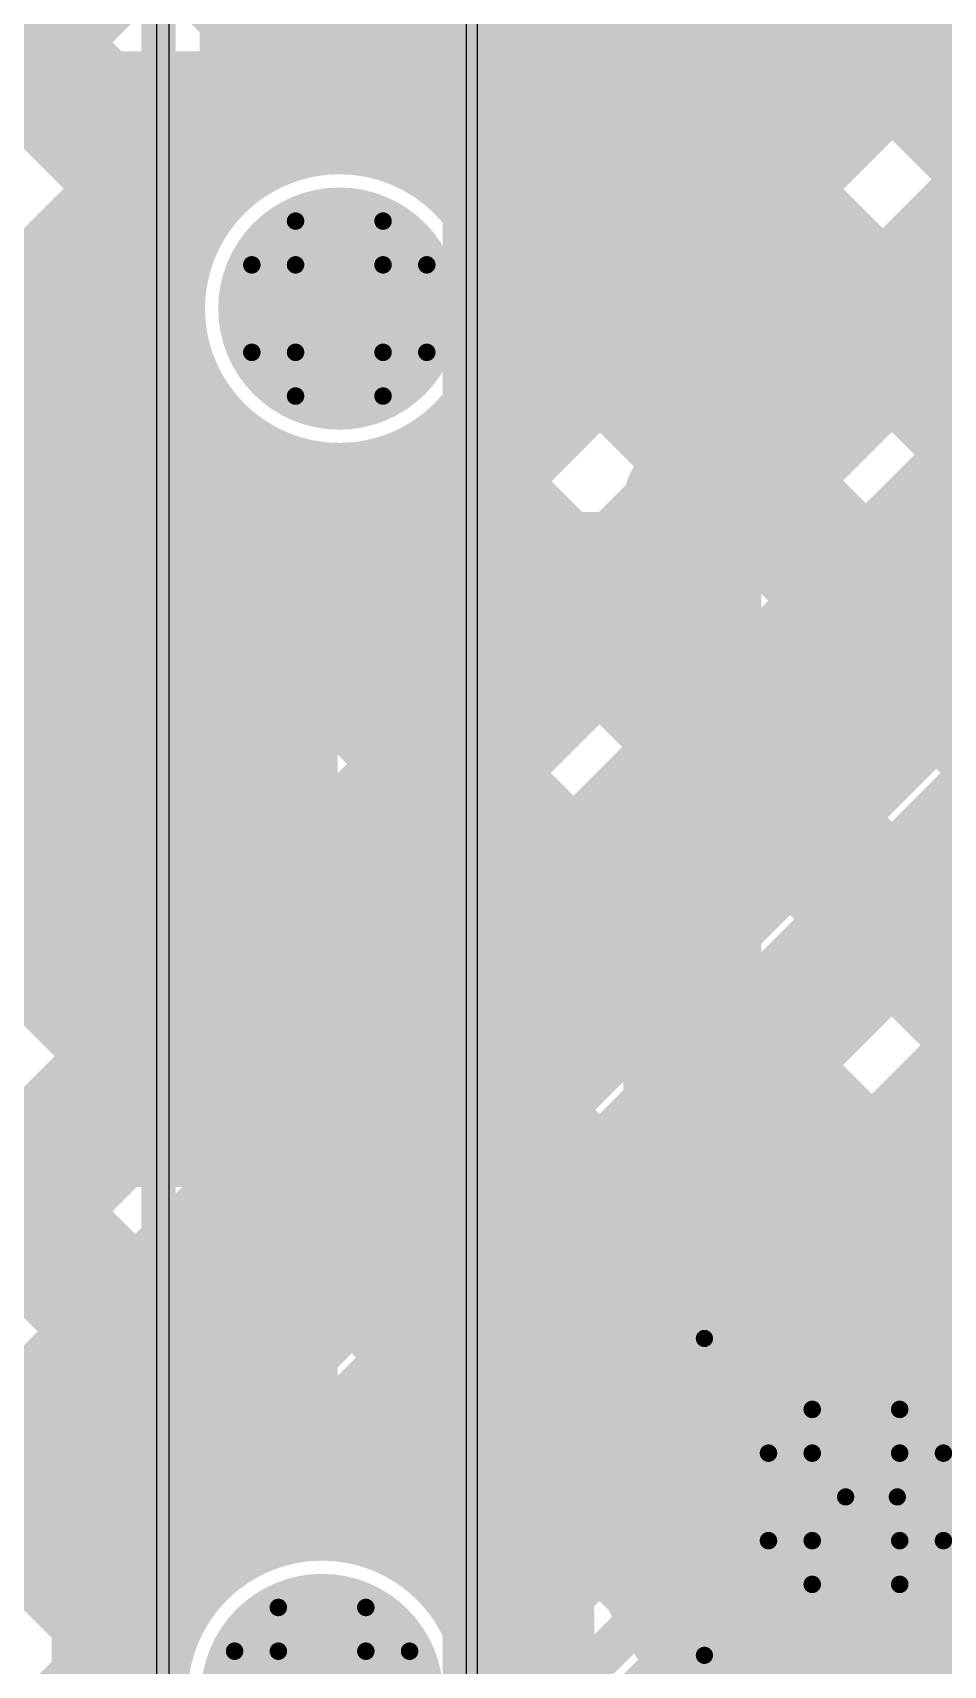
# Model space of a CAD drawing. Header units: millimetres. Extents: x 13 to 259, y -2 to 326.
# Drawn here: x 124.785 to 127.429, y 111.536 to 116.276 of the extents above; entities that cross this region are included whole.
import ezdxf

# ---------------------------------------------------------------- set-up
doc = ezdxf.new("R2010")
doc.units = ezdxf.units.MM
for name, color, linetype in [('BottomLayer', 5, 'Continuous'), ('BottomPaste', 16, 'Continuous'), ('BottomSolder', 6, 'Continuous'), ('ConnectLayer', 7, 'Continuous'), ('DrillDrawing', 1, 'Continuous'), ('Mechanical14', 56, 'Continuous'), ('Mechanical16', 56, 'Continuous'), ('Mechanical34', 56, 'Continuous'), ('MidLayer1', 16, 'Continuous'), ('MidLayer2', 76, 'Continuous'), ('MidLayer3', 90, 'Continuous'), ('MidLayer4', 156, 'Continuous'), ('MidLayer5', 130, 'Continuous'), ('MidLayer6', 216, 'Continuous'), ('MultiLayer', 9, 'Continuous'), ('TopLayer', 1, 'Continuous'), ('TopSolder', 216, 'Continuous')]:
    doc.layers.add(name, color=color, linetype=linetype)

# ---------------------------------------------------------------- blocks, each defined once
blk = doc.blocks.new('RESC1005X40N_B_141')
at = {"layer": 'BottomLayer'}
for points in [[(-0.76, 0.31), (-0.76, -0.31), (-0.18, 0.31), (-0.18, -0.31)], [(0.18, 0.31), (0.18, -0.31), (0.76, 0.31), (0.76, -0.31)]]:
    blk.add_solid(points, dxfattribs=at)
at = {"layer": 'BottomPaste'}
for points in [[(-0.76, 0.31), (-0.76, -0.31), (-0.18, 0.31), (-0.18, -0.31)], [(0.18, 0.31), (0.18, -0.31), (0.76, 0.31), (0.76, -0.31)]]:
    blk.add_solid(points, dxfattribs=at)
at = {"layer": 'BottomSolder'}
for points in [[(-0.8616, 0.4116), (-0.8616, -0.4116), (-0.0784, 0.4116), (-0.0784, -0.4116)], [(0.0784, 0.4116), (0.0784, -0.4116), (0.8616, 0.4116), (0.8616, -0.4116)]]:
    blk.add_solid(points, dxfattribs=at)
at = {"layer": 'Mechanical14', "const_width": 0.1}
for points in [[(-0.5, -0.25), (-0.5, 0.25)], [(-0.5, 0.25), (0.5, 0.25)], [(0.5, -0.25), (0.5, 0.25)], [(-0.5, -0.25), (0.5, -0.25)]]:
    blk.add_lwpolyline(points, dxfattribs=at)
at = {"layer": 'Mechanical14', "const_width": 0.05}
for points in [[(-0.525, 0.25, 1), (-0.475, 0.25, 1)], [(-0.525, 0.25, 1), (-0.475, 0.25, 1)], [(0.475, 0.25, 1), (0.525, 0.25, 1)], [(0.475, 0.25, 1), (0.525, 0.25, 1)], [(-0.525, -0.25, 1), (-0.475, -0.25, 1)], [(-0.525, -0.25, 1), (-0.475, -0.25, 1)], [(0.475, -0.25, 1), (0.525, -0.25, 1)], [(0.475, -0.25, 1), (0.525, -0.25, 1)]]:
    blk.add_lwpolyline(points, format="xyb", close=True, dxfattribs=at)
at = {"layer": 'Mechanical16', "const_width": 0.05}
for points in [[(0, -0.5), (0, 0.5)], [(-0.91, -0.46), (-0.91, 0.46)], [(-0.91, 0.46), (0.91, 0.46)], [(0.91, -0.46), (0.91, 0.46)], [(-0.5, 0), (0.5, 0)], [(-0.91, -0.46), (0.91, -0.46)]]:
    blk.add_lwpolyline(points, dxfattribs=at)
at = {"layer": 'Mechanical16'}
for points, const_width in [([(-0.0125, 0.5, 1), (0.0125, 0.5, 1)], 0.025), ([(-0.9225, 0.46, 1), (-0.8975, 0.46, 1)], 0.025), ([(-0.9225, 0.46, 1), (-0.8975, 0.46, 1)], 0.025), ([(0.8975, 0.46, 1), (0.9225, 0.46, 1)], 0.025), ([(0.8975, 0.46, 1), (0.9225, 0.46, 1)], 0.025), ([(0.35, 0, 1), (-0.35, 0, 1)], 0.05), ([(-0.5125, 0, 1), (-0.4875, 0, 1)], 0.025), ([(-0.3625, 0, 1), (-0.3375, 0, 1)], 0.025), ([(0.3375, 0, 1), (0.3625, 0, 1)], 0.025), ([(0.4875, 0, 1), (0.5125, 0, 1)], 0.025), ([(-0.9225, -0.46, 1), (-0.8975, -0.46, 1)], 0.025), ([(-0.9225, -0.46, 1), (-0.8975, -0.46, 1)], 0.025), ([(0.8975, -0.46, 1), (0.9225, -0.46, 1)], 0.025), ([(0.8975, -0.46, 1), (0.9225, -0.46, 1)], 0.025), ([(-0.0125, -0.5, 1), (0.0125, -0.5, 1)], 0.025)]:
    blk.add_lwpolyline(points, format="xyb", close=True, dxfattribs=dict(at, const_width=const_width))

msp = doc.modelspace()

# ---------------------------------------------------------------- linework, layer by layer
at = {"layer": 'BottomLayer', "const_width": 0.25}
for points in [[(125.55, 115.475, 1), (125.8, 115.475, 1)], [(127.05, 112.025, 1), (127.3, 112.025, 1)], [(125.5, 111.45, 1), (125.75, 111.45, 1)]]:
    msp.add_lwpolyline(points, format="xyb", close=True, dxfattribs=at)
at = {"layer": 'BottomSolder', "const_width": 0.3516}
for points in [[(125.4992, 115.475, 1), (125.8508, 115.475, 1)], [(125.4492, 111.45, 1), (125.8008, 111.45, 1)]]:
    msp.add_lwpolyline(points, format="xyb", close=True, dxfattribs=at)
at = {"layer": 'ConnectLayer'}
for p, q in [((125.1812, 77.7), (125.1812, 125.875)), ((126.075, 124.285), (126.075, 79.34))]:
    msp.add_line(p, q, dxfattribs=at)
at = {"layer": 'ConnectLayer', "const_width": 0.4}
for points in [[(126.0833, 115.901), (136.8557, 126.6734)], [(123.9293, 115.444), (131.6418, 123.1566)], [(124.1214, 114.7876), (132.0246, 122.6908)], [(126.129, 115.0981), (131.6426, 120.6117)], [(126.8025, 115.7717), (131.6426, 120.6118)], [(119.5651, 107.6857), (132.0287, 120.1493)], [(126.7, 114.8207), (132.0287, 120.1494)], [(126.0175, 115.9555), (129.7971, 119.735)], [(126.0833, 115.901), (129.9173, 119.735)], [(123.8267, 119.7004), (129.2576, 114.2696)], [(125.47, 116.0282), (125.47, 119.5694)], [(126.2295, 115.6767), (129.8096, 119.2568)], [(117.8779, 105.1499), (131.7783, 119.0504)], [(126.7, 113.9722), (131.7783, 119.0504)], [(117.8779, 105.1499), (131.6236, 118.8957)], [(119.5651, 107.6857), (130.7751, 118.8957)], [(124.1214, 114.7876), (128.2295, 118.8957)], [(124.3037, 115.8184), (127.381, 118.8957)], [(124.6314, 118.8957), (129.2576, 114.2696)], [(125.6164, 112.0399), (132.4802, 118.9037)], [(125.6164, 112.0399), (132.4802, 118.9037)], [(126.0833, 115.901), (129.078, 118.8957)], [(126.129, 115.0981), (129.9266, 118.8957)], [(127.019, 112.594), (133.3029, 118.8779)], [(127.019, 112.594), (133.3029, 118.8779)], [(123.9314, 118.7472), (128.9146, 113.7639)], [(126.7, 116.0394), (126.7, 118.7435)], [(124.3042, 118.3744), (128.9146, 113.7639)], [(126.7, 113.1236), (131.6434, 118.067)], [(123.876, 117.954), (125.7733, 116.0568)], [(127.0189, 112.594), (132.0328, 117.6079)], [(124.261, 117.569), (125.7733, 116.0568)], [(124.3128, 117.5173), (125.47, 116.36)], [(123.7252, 117.2563), (125.1822, 115.7993)], [(123.9293, 115.444), (125.47, 116.9848)], [(124.1411, 116.8404), (125.1822, 115.7993)], [(126.7, 116.8271), (129.2576, 114.2696)], [(124.2527, 116.7289), (125.1822, 115.7993)], [(123.8386, 116.2945), (127.6994, 112.4336)], [(123.8386, 116.2945), (125.47, 114.663)], [(126.3703, 116.3083), (126.6157, 116.0629)], [(124.4654, 115.1316), (125.47, 116.1362)], [(126.7713, 115.9073), (128.9146, 113.7639)], [(124.304, 115.829), (127.6994, 112.4336)], [(126.805, 115.2306), (126.805, 115.7194)], [(126.2568, 115.5733), (128.4123, 113.4178)], [(126.2568, 115.5733), (128.4123, 113.4178)], [(123.9175, 115.367), (126.8022, 112.4823)], [(123.2259, 113.1639), (125.1946, 115.1326)], [(124.1558, 115.1287), (126.8022, 112.4823)], [(124.5005, 115.0992), (125.47, 114.1297)], [(116.2097, 106.0273), (125.2491, 115.0668)], [(119.5385, 109.3561), (125.2491, 115.0668)], [(122.9823, 112.8), (125.2491, 115.0668)], [(124.891, 114.7087), (125.2491, 115.0668)], [(125.0975, 115.0355), (125.3429, 114.7901)], [(126.7755, 115.0545), (128.4123, 113.4178)], [(121.2731, 110.2422), (126.0519, 115.0211)], [(121.2731, 110.2422), (126.0519, 115.0211)], [(125.9994, 114.9822), (128.506, 112.4755)], [(125.9994, 114.9822), (128.506, 112.4755)], [(123.3528, 112.8), (125.4733, 114.9206)], [(125.47, 114.1297), (125.47, 114.9218)], [(126.7, 112.375), (126.7, 114.9107)], [(124.1177, 114.7183), (125.47, 113.366)], [(125.04, 112.0531), (127.6827, 114.6957)], [(125.6164, 112.0399), (128.2722, 114.6957)], [(124.6733, 114.6112), (124.9186, 114.3659)], [(124.0043, 114.4317), (126.6254, 111.8106)], [(124.0043, 114.4317), (126.6254, 111.8106)], [(124.0043, 114.4317), (125.47, 112.9659)], [(125.3153, 114.2844), (125.47, 114.4392)], [(127.4085, 114.4216), (128.0697, 113.7604)], [(122.3508, 114.3881), (125.0751, 111.6638)], [(122.3508, 114.3881), (125.0751, 111.6638)], [(126.7, 114.2815), (128.5059, 112.4756)], [(123.3704, 114.217), (125.552, 112.0355)], [(123.3704, 114.217), (125.47, 112.1174)], [(123.4021, 114.1854), (125.552, 112.0355)], [(127.1844, 112.875), (128.3917, 114.0823)], [(126.9842, 113.9973), (127.6454, 113.3361)], [(121.273, 110.2422), (124.9334, 113.9026)], [(122.9696, 113.7693), (125.0751, 111.6638)], [(126.56, 113.573), (127.2212, 112.9118)], [(119.5651, 107.6858), (125.3577, 113.4783)], [(126.7, 113.4329), (127.6994, 112.4336)], [(125.47, 112.0193), (125.47, 113.366)], [(126.1357, 113.1488), (126.6162, 112.6683)], [(126.9887, 112.875), (127.1844, 112.875)], [(118.6779, 105.95), (125.47, 112.7422)], [(125.7114, 112.7245), (126.325, 112.1109)], [(126.4427, 112.4948), (126.7053, 112.7573)], [(126.7, 112.5844), (126.8022, 112.4823)], [(125.2872, 112.3003), (125.552, 112.0355)], [(126.325, 112.0157), (126.325, 112.2114)], [(126.1481, 111.7231), (126.6061, 112.1811)], [(126.1481, 111.7231), (126.6061, 112.1811)], [(125.04, 111.5266), (125.04, 112.0531)], [(126.104, 111.7946), (126.325, 112.0157)], [(121.2738, 105.1517), (127.719, 111.597)], [(121.2738, 105.1517), (127.719, 111.597)], [(126.7, 110.5781), (127.719, 111.597)], [(126.755, 111.2056), (126.755, 111.6106)], [(120.6419, 105.3684), (126.8242, 111.5507)], [(120.6419, 105.3684), (126.8242, 111.5507)], [(126.755, 111.4816), (126.8242, 111.5507)], [(117.8977, 104.3213), (125.0351, 111.4587)], [(117.8977, 104.3213), (125.0351, 111.4587)], [(118.8231, 105.2467), (125.0351, 111.4587)], [(126.9606, 111.4754), (132.41, 106.026)], [(126.9606, 111.4754), (132.41, 106.026)], [(126.9606, 111.4754), (131.6383, 106.7976)], [(125.04, 110.85), (125.04, 111.3734)], [(126.2105, 111.3769), (127.9233, 109.6641)], [(126.2105, 111.3769), (127.9233, 109.6641)]]:
    msp.add_lwpolyline(points, dxfattribs=at)
at = {"layer": 'ConnectLayer'}
for points, const_width in [([(125.37, 116.36, 1), (125.57, 116.36, 1)], 0.2), ([(126.2703, 116.3083, 1), (126.4703, 116.3083, 1)], 0.2), ([(125.37, 116.1362, 1), (125.57, 116.1362, 1)], 0.2), ([(126.265, 115.475, 1), (125.085, 115.475, 1)], 0.4), ([(126.265, 115.475, 1), (125.085, 115.475, 1)], 0.4), ([(125.6733, 116.0568, 1), (125.8733, 116.0568, 1)], 0.2), ([(125.6733, 116.0568, 1), (125.8733, 116.0568, 1)], 0.2), ([(126.5157, 116.0629, 1), (126.7157, 116.0629, 1)], 0.2), ([(126.6, 116.0394, 1), (126.8, 116.0394, 1)], 0.2), ([(126.6, 116.0394, 1), (126.8, 116.0394, 1)], 0.2), ([(126.6, 116.0394, 1), (126.8, 116.0394, 1)], 0.2), ([(125.37, 116.0282, 1), (125.57, 116.0282, 1)], 0.2), ([(125.37, 116.0282, 1), (125.57, 116.0282, 1)], 0.2), ([(125.9175, 115.9555, 1), (126.1175, 115.9555, 1)], 0.2), ([(125.9175, 115.9555, 1), (126.1175, 115.9555, 1)], 0.2), ([(125.9833, 115.901, 1), (126.1833, 115.901, 1)], 0.2), ([(125.9833, 115.901, 1), (126.1833, 115.901, 1)], 0.2), ([(125.9833, 115.901, 1), (126.1833, 115.901, 1)], 0.2), ([(126.6713, 115.9073, 1), (126.8713, 115.9073, 1)], 0.2), ([(125.0822, 115.7993, 1), (125.2822, 115.7993, 1)], 0.2), ([(125.0822, 115.7993, 1), (125.2822, 115.7993, 1)], 0.2), ([(125.0822, 115.7993, 1), (125.2822, 115.7993, 1)], 0.2), ([(126.7025, 115.7717, 1), (126.9025, 115.7717, 1)], 0.2), ([(126.705, 115.7194, 1), (126.905, 115.7194, 1)], 0.2), ([(126.705, 115.7194, 1), (126.905, 115.7194, 1)], 0.2), ([(126.705, 115.7194, 1), (126.905, 115.7194, 1)], 0.2), ([(126.1295, 115.6767, 1), (126.3295, 115.6767, 1)], 0.2), ([(126.1295, 115.6767, 1), (126.3295, 115.6767, 1)], 0.2), ([(126.1568, 115.5733, 1), (126.3568, 115.5733, 1)], 0.2), ([(126.1568, 115.5733, 1), (126.3568, 115.5733, 1)], 0.2), ([(124.985, 115.475, 1), (125.185, 115.475, 1)], 0.2), ([(124.985, 115.475, 1), (125.185, 115.475, 1)], 0.2), ([(126.165, 115.475, 1), (126.365, 115.475, 1)], 0.2), ([(126.165, 115.475, 1), (126.365, 115.475, 1)], 0.2), ([(126.705, 115.2306, 1), (126.905, 115.2306, 1)], 0.2), ([(126.705, 115.2306, 1), (126.905, 115.2306, 1)], 0.2), ([(126.705, 115.2306, 1), (126.905, 115.2306, 1)], 0.2), ([(125.0946, 115.1326, 1), (125.2946, 115.1326, 1)], 0.2), ([(125.0946, 115.1326, 1), (125.2946, 115.1326, 1)], 0.2), ([(126.029, 115.0981, 1), (126.229, 115.0981, 1)], 0.2), ([(126.029, 115.0981, 1), (126.229, 115.0981, 1)], 0.2), ([(124.9975, 115.0355, 1), (125.1975, 115.0355, 1)], 0.2), ([(125.1491, 115.0668, 1), (125.3491, 115.0668, 1)], 0.2), ([(125.1491, 115.0668, 1), (125.3491, 115.0668, 1)], 0.2), ([(125.1491, 115.0668, 1), (125.3491, 115.0668, 1)], 0.2), ([(125.1491, 115.0668, 1), (125.3491, 115.0668, 1)], 0.2), ([(126.6755, 115.0545, 1), (126.8755, 115.0545, 1)], 0.2), ([(125.9519, 115.0211, 1), (126.1519, 115.0211, 1)], 0.2), ([(125.9519, 115.0211, 1), (126.1519, 115.0211, 1)], 0.2), ([(125.8994, 114.9822, 1), (126.0994, 114.9822, 1)], 0.2), ([(125.8994, 114.9822, 1), (126.0994, 114.9822, 1)], 0.2), ([(125.37, 114.9218, 1), (125.57, 114.9218, 1)], 0.2), ([(125.37, 114.9218, 1), (125.57, 114.9218, 1)], 0.2), ([(125.3733, 114.9206, 1), (125.5733, 114.9206, 1)], 0.2), ([(125.3733, 114.9206, 1), (125.5733, 114.9206, 1)], 0.2), ([(126.6, 114.9107, 1), (126.8, 114.9107, 1)], 0.2), ([(126.6, 114.9107, 1), (126.8, 114.9107, 1)], 0.2), ([(126.6, 114.9107, 1), (126.8, 114.9107, 1)], 0.2), ([(126.6, 114.8207, 1), (126.8, 114.8207, 1)], 0.2), ([(125.2429, 114.7901, 1), (125.4429, 114.7901, 1)], 0.2), ([(124.791, 114.7087, 1), (124.991, 114.7087, 1)], 0.2), ([(125.37, 114.663, 1), (125.57, 114.663, 1)], 0.2), ([(124.5733, 114.6112, 1), (124.7733, 114.6112, 1)], 0.2), ([(125.37, 114.4392, 1), (125.57, 114.4392, 1)], 0.2), ([(127.3085, 114.4216, 1), (127.5085, 114.4216, 1)], 0.2), ([(124.8186, 114.3659, 1), (125.0186, 114.3659, 1)], 0.2), ([(125.2153, 114.2844, 1), (125.4153, 114.2844, 1)], 0.2), ([(126.6, 114.2815, 1), (126.8, 114.2815, 1)], 0.2), ([(125.37, 114.1297, 1), (125.57, 114.1297, 1)], 0.2), ([(125.37, 114.1297, 1), (125.57, 114.1297, 1)], 0.2), ([(126.8842, 113.9973, 1), (127.0842, 113.9973, 1)], 0.2), ([(126.6, 113.9722, 1), (126.8, 113.9722, 1)], 0.2), ([(124.8334, 113.9026, 1), (125.0334, 113.9026, 1)], 0.2), ([(126.46, 113.573, 1), (126.66, 113.573, 1)], 0.2), ([(125.2577, 113.4783, 1), (125.4577, 113.4783, 1)], 0.2), ([(126.6, 113.4329, 1), (126.8, 113.4329, 1)], 0.2), ([(125.37, 113.366, 1), (125.57, 113.366, 1)], 0.2), ([(125.37, 113.366, 1), (125.57, 113.366, 1)], 0.2), ([(126.0357, 113.1488, 1), (126.2357, 113.1488, 1)], 0.2), ([(126.6, 113.1236, 1), (126.8, 113.1236, 1)], 0.2), ([(125.37, 112.9659, 1), (125.57, 112.9659, 1)], 0.2), ([(127.1212, 112.9118, 1), (127.3212, 112.9118, 1)], 0.2), ([(126.8887, 112.875, 1), (127.0887, 112.875, 1)], 0.2), ([(126.8887, 112.875, 1), (127.0887, 112.875, 1)], 0.2), ([(126.8887, 112.875, 1), (127.0887, 112.875, 1)], 0.2), ([(127.0844, 112.875, 1), (127.2844, 112.875, 1)], 0.2), ([(127.0844, 112.875, 1), (127.2844, 112.875, 1)], 0.2), ([(125.37, 112.7422, 1), (125.57, 112.7422, 1)], 0.2), ([(125.6114, 112.7245, 1), (125.8114, 112.7245, 1)], 0.2), ([(126.6053, 112.7573, 1), (126.8053, 112.7573, 1)], 0.2), ([(126.6053, 112.7573, 1), (126.8053, 112.7573, 1)], 0.2), ([(126.6058, 112.7579, 1), (126.8058, 112.7579, 1)], 0.2), ([(126.5162, 112.6683, 1), (126.7162, 112.6683, 1)], 0.2), ([(126.6, 112.5844, 1), (126.8, 112.5844, 1)], 0.2), ([(126.9189, 112.594, 1), (127.1189, 112.594, 1)], 0.2), ([(126.919, 112.594, 1), (127.119, 112.594, 1)], 0.2), ([(126.919, 112.594, 1), (127.119, 112.594, 1)], 0.2), ([(126.3422, 112.4942, 1), (126.5422, 112.4942, 1)], 0.2), ([(126.3427, 112.4948, 1), (126.5427, 112.4948, 1)], 0.2), ([(126.3427, 112.4948, 1), (126.5427, 112.4948, 1)], 0.2), ([(126.7022, 112.4823, 1), (126.9022, 112.4823, 1)], 0.2), ([(126.7022, 112.4823, 1), (126.9022, 112.4823, 1)], 0.2), ([(126.7022, 112.4823, 1), (126.9022, 112.4823, 1)], 0.2), ([(126.6, 112.375, 1), (126.8, 112.375, 1)], 0.2), ([(126.6, 112.375, 1), (126.8, 112.375, 1)], 0.2), ([(125.1872, 112.3003, 1), (125.3872, 112.3003, 1)], 0.2), ([(126.225, 112.2114, 1), (126.425, 112.2114, 1)], 0.2), ([(126.225, 112.2114, 1), (126.425, 112.2114, 1)], 0.2), ([(126.225, 112.2114, 1), (126.425, 112.2114, 1)], 0.2), ([(126.5061, 112.1811, 1), (126.7061, 112.1811, 1)], 0.2), ([(126.5061, 112.1811, 1), (126.7061, 112.1811, 1)], 0.2), ([(125.37, 112.1174, 1), (125.57, 112.1174, 1)], 0.2), ([(126.225, 112.1109, 1), (126.425, 112.1109, 1)], 0.2), ([(124.94, 112.0531, 1), (125.14, 112.0531, 1)], 0.2), ([(124.94, 112.0531, 1), (125.14, 112.0531, 1)], 0.2), ([(126.215, 111.45, 1), (125.035, 111.45, 1)], 0.4), ([(126.215, 111.45, 1), (125.035, 111.45, 1)], 0.4), ([(125.37, 112.0193, 1), (125.57, 112.0193, 1)], 0.2), ([(125.37, 112.0193, 1), (125.57, 112.0193, 1)], 0.2), ([(125.452, 112.0355, 1), (125.652, 112.0355, 1)], 0.2), ([(125.452, 112.0355, 1), (125.652, 112.0355, 1)], 0.2), ([(125.452, 112.0355, 1), (125.652, 112.0355, 1)], 0.2), ([(125.5164, 112.0399, 1), (125.7164, 112.0399, 1)], 0.2), ([(125.5164, 112.0399, 1), (125.7164, 112.0399, 1)], 0.2), ([(125.5164, 112.0399, 1), (125.7164, 112.0399, 1)], 0.2), ([(126.225, 112.0157, 1), (126.425, 112.0157, 1)], 0.2), ([(126.225, 112.0157, 1), (126.425, 112.0157, 1)], 0.2), ([(126.5254, 111.8106, 1), (126.7254, 111.8106, 1)], 0.2), ([(126.5254, 111.8106, 1), (126.7254, 111.8106, 1)], 0.2), ([(126.004, 111.7946, 1), (126.204, 111.7946, 1)], 0.2), ([(126.004, 111.7946, 1), (126.204, 111.7946, 1)], 0.2), ([(126.0481, 111.7231, 1), (126.2481, 111.7231, 1)], 0.2), ([(126.0481, 111.7231, 1), (126.2481, 111.7231, 1)], 0.2), ([(124.9751, 111.6638, 1), (125.1751, 111.6638, 1)], 0.2), ([(124.9751, 111.6638, 1), (125.1751, 111.6638, 1)], 0.2), ([(124.9751, 111.6638, 1), (125.1751, 111.6638, 1)], 0.2), ([(126.655, 111.6106, 1), (126.855, 111.6106, 1)], 0.2), ([(126.655, 111.6106, 1), (126.855, 111.6106, 1)], 0.2), ([(124.94, 111.5266, 1), (125.14, 111.5266, 1)], 0.2), ([(124.94, 111.5266, 1), (125.14, 111.5266, 1)], 0.2), ([(126.7242, 111.5507, 1), (126.9242, 111.5507, 1)], 0.2), ([(126.7242, 111.5507, 1), (126.9242, 111.5507, 1)], 0.2), ([(126.7242, 111.5507, 1), (126.9242, 111.5507, 1)], 0.2), ([(126.655, 111.4816, 1), (126.855, 111.4816, 1)], 0.2), ([(124.935, 111.45, 1), (125.135, 111.45, 1)], 0.2), ([(124.935, 111.45, 1), (125.135, 111.45, 1)], 0.2), ([(124.9351, 111.4587, 1), (125.1351, 111.4587, 1)], 0.2), ([(124.9351, 111.4587, 1), (125.1351, 111.4587, 1)], 0.2), ([(124.9351, 111.4587, 1), (125.1351, 111.4587, 1)], 0.2), ([(126.115, 111.45, 1), (126.315, 111.45, 1)], 0.2), ([(126.115, 111.45, 1), (126.315, 111.45, 1)], 0.2), ([(126.8606, 111.4754, 1), (127.0606, 111.4754, 1)], 0.2), ([(126.8606, 111.4754, 1), (127.0606, 111.4754, 1)], 0.2), ([(126.8606, 111.4754, 1), (127.0606, 111.4754, 1)], 0.2), ([(124.94, 111.3734, 1), (125.14, 111.3734, 1)], 0.2), ([(124.94, 111.3734, 1), (125.14, 111.3734, 1)], 0.2), ([(126.1105, 111.3769, 1), (126.3105, 111.3769, 1)], 0.2), ([(126.1105, 111.3769, 1), (126.3105, 111.3769, 1)], 0.2)]:
    msp.add_lwpolyline(points, format="xyb", close=True, dxfattribs=dict(at, const_width=const_width))
at = {"layer": 'ConnectLayer', "const_width": 0.4}
for points in [[(126.7, 116.0394, -0.159887), (126.805, 115.7194)], [(126.7, 116.0394, -0.159887), (126.805, 115.7194)], [(125.47, 114.9218, -0.695902), (125.47, 116.0282)], [(126.0175, 115.9555, -0.151807), (126.2295, 115.6767)], [(126.805, 115.2306, -0.159887), (126.7, 114.9107)], [(126.805, 115.2306, -0.159887), (126.7, 114.9107)], [(125.4733, 114.9206, -0.151807), (125.1946, 115.1326)], [(126.7053, 112.7573, -0.199374), (126.9887, 112.875)], [(126.7058, 112.7579, -0.198912), (126.9887, 112.875)], [(127.65, 111.675, -3.043186), (127.65, 112.375)], [(127.65, 111.675, -3.043186), (127.65, 112.375)], [(126.7, 112.375, -0.505341), (127.65, 112.375)], [(126.325, 112.2114, -0.199374), (126.4427, 112.4948)], [(126.325, 112.2114, -0.198912), (126.4422, 112.4942)], [(125.47, 110.8807, -0.76413), (125.47, 112.0193)], [(125.04, 111.5266, -0.679611), (126.104, 111.7946)], [(127.65, 111.675, -0.461037), (126.755, 111.6106)], [(125.2805, 110.9711, -0.207098), (125.04, 111.3734)]]:
    msp.add_lwpolyline(points, format="xyb", dxfattribs=at)
at = {"layer": 'DrillDrawing', "const_width": 0.0508}
for points in [[(125.548, 115.602), (125.548, 115.729)], [(125.548, 115.729), (125.802, 115.729)], [(125.802, 115.602), (125.802, 115.729)], [(125.421, 115.348), (125.421, 115.602)], [(125.421, 115.602), (125.548, 115.602)], [(125.802, 115.602), (125.929, 115.602)], [(125.929, 115.348), (125.929, 115.602)], [(125.421, 115.348), (125.548, 115.348)], [(125.548, 115.221), (125.548, 115.348)], [(125.802, 115.348), (125.929, 115.348)], [(125.802, 115.221), (125.802, 115.348)], [(125.548, 115.221), (125.802, 115.221)], [(127.048, 112.152), (127.048, 112.279)], [(127.048, 112.279), (127.302, 112.279)], [(127.302, 112.152), (127.302, 112.279)], [(126.921, 111.898), (126.921, 112.152)], [(126.921, 112.152), (127.048, 112.152)], [(127.302, 112.152), (127.429, 112.152)], [(127.429, 111.898), (127.429, 112.152)], [(126.921, 111.898), (127.048, 111.898)], [(127.048, 111.771), (127.048, 111.898)], [(127.302, 111.898), (127.429, 111.898)], [(127.302, 111.771), (127.302, 111.898)], [(127.048, 111.771), (127.302, 111.771)], [(125.498, 111.577), (125.498, 111.704)], [(125.498, 111.704), (125.752, 111.704)], [(125.752, 111.577), (125.752, 111.704)], [(125.371, 111.323), (125.371, 111.577)], [(125.371, 111.577), (125.498, 111.577)], [(125.752, 111.577), (125.879, 111.577)], [(125.879, 111.323), (125.879, 111.577)]]:
    msp.add_lwpolyline(points, dxfattribs=at)
at = {"layer": 'DrillDrawing', "const_width": 0.0254}
for points in [[(125.5353, 115.729, 1), (125.5607, 115.729, 1)], [(125.5353, 115.729, 1), (125.5607, 115.729, 1)], [(125.7893, 115.729, 1), (125.8147, 115.729, 1)], [(125.7893, 115.729, 1), (125.8147, 115.729, 1)], [(125.4083, 115.602, 1), (125.4337, 115.602, 1)], [(125.4083, 115.602, 1), (125.4337, 115.602, 1)], [(125.5353, 115.602, 1), (125.5607, 115.602, 1)], [(125.5353, 115.602, 1), (125.5607, 115.602, 1)], [(125.7893, 115.602, 1), (125.8147, 115.602, 1)], [(125.7893, 115.602, 1), (125.8147, 115.602, 1)], [(125.9163, 115.602, 1), (125.9417, 115.602, 1)], [(125.9163, 115.602, 1), (125.9417, 115.602, 1)], [(125.4083, 115.348, 1), (125.4337, 115.348, 1)], [(125.4083, 115.348, 1), (125.4337, 115.348, 1)], [(125.5353, 115.348, 1), (125.5607, 115.348, 1)], [(125.5353, 115.348, 1), (125.5607, 115.348, 1)], [(125.7893, 115.348, 1), (125.8147, 115.348, 1)], [(125.7893, 115.348, 1), (125.8147, 115.348, 1)], [(125.9163, 115.348, 1), (125.9417, 115.348, 1)], [(125.9163, 115.348, 1), (125.9417, 115.348, 1)], [(125.5353, 115.221, 1), (125.5607, 115.221, 1)], [(125.5353, 115.221, 1), (125.5607, 115.221, 1)], [(125.7893, 115.221, 1), (125.8147, 115.221, 1)], [(125.7893, 115.221, 1), (125.8147, 115.221, 1)], [(127.0353, 112.279, 1), (127.0607, 112.279, 1)], [(127.0353, 112.279, 1), (127.0607, 112.279, 1)], [(127.2893, 112.279, 1), (127.3147, 112.279, 1)], [(127.2893, 112.279, 1), (127.3147, 112.279, 1)], [(126.9083, 112.152, 1), (126.9337, 112.152, 1)], [(126.9083, 112.152, 1), (126.9337, 112.152, 1)], [(127.0353, 112.152, 1), (127.0607, 112.152, 1)], [(127.0353, 112.152, 1), (127.0607, 112.152, 1)], [(127.2893, 112.152, 1), (127.3147, 112.152, 1)], [(127.2893, 112.152, 1), (127.3147, 112.152, 1)], [(127.4163, 112.152, 1), (127.4417, 112.152, 1)], [(127.4163, 112.152, 1), (127.4417, 112.152, 1)], [(126.9083, 111.898, 1), (126.9337, 111.898, 1)], [(126.9083, 111.898, 1), (126.9337, 111.898, 1)], [(127.0353, 111.898, 1), (127.0607, 111.898, 1)], [(127.0353, 111.898, 1), (127.0607, 111.898, 1)], [(127.2893, 111.898, 1), (127.3147, 111.898, 1)], [(127.2893, 111.898, 1), (127.3147, 111.898, 1)], [(127.4163, 111.898, 1), (127.4417, 111.898, 1)], [(127.4163, 111.898, 1), (127.4417, 111.898, 1)], [(127.0353, 111.771, 1), (127.0607, 111.771, 1)], [(127.0353, 111.771, 1), (127.0607, 111.771, 1)], [(127.2893, 111.771, 1), (127.3147, 111.771, 1)], [(127.2893, 111.771, 1), (127.3147, 111.771, 1)], [(125.4853, 111.704, 1), (125.5107, 111.704, 1)], [(125.4853, 111.704, 1), (125.5107, 111.704, 1)], [(125.7393, 111.704, 1), (125.7647, 111.704, 1)], [(125.7393, 111.704, 1), (125.7647, 111.704, 1)], [(125.3583, 111.577, 1), (125.3837, 111.577, 1)], [(125.3583, 111.577, 1), (125.3837, 111.577, 1)], [(125.4853, 111.577, 1), (125.5107, 111.577, 1)], [(125.4853, 111.577, 1), (125.5107, 111.577, 1)], [(125.7393, 111.577, 1), (125.7647, 111.577, 1)], [(125.7393, 111.577, 1), (125.7647, 111.577, 1)], [(125.8663, 111.577, 1), (125.8917, 111.577, 1)], [(125.8663, 111.577, 1), (125.8917, 111.577, 1)]]:
    msp.add_lwpolyline(points, format="xyb", close=True, dxfattribs=at)
at = {"layer": 'Mechanical34', "const_width": 0.1}
for points in [[(126.025, 78.07), (126.025, 125.5227)], [(125.15, 80.525), (125.15, 123.1)]]:
    msp.add_lwpolyline(points, dxfattribs=at)
at = {"layer": 'MidLayer1', "const_width": 0.25}
for points in [[(125.55, 115.475, 1), (125.8, 115.475, 1)], [(127.05, 112.025, 1), (127.3, 112.025, 1)], [(125.5, 111.45, 1), (125.75, 111.45, 1)]]:
    msp.add_lwpolyline(points, format="xyb", close=True, dxfattribs=at)
at = {"layer": 'MidLayer2'}
for points, const_width in [([(125.55, 115.475, 1), (125.8, 115.475, 1)], 0.25), ([(126.3625, 113, 1), (126.4375, 113, 1)], 0.075), ([(126.3625, 113, 1), (126.4375, 113, 1)], 0.075), ([(127.05, 112.025, 1), (127.3, 112.025, 1)], 0.25), ([(127.1375, 112.025, 1), (127.2125, 112.025, 1)], 0.075), ([(125.5, 111.45, 1), (125.75, 111.45, 1)], 0.25)]:
    msp.add_lwpolyline(points, format="xyb", close=True, dxfattribs=dict(at, const_width=const_width))
at = {"layer": 'MidLayer2', "const_width": 0.15}
for points in [[(126.4, 113), (127.9, 114.5)], [(118.875, 113), (126.4, 113)], [(119.325, 112.025), (127.175, 112.025)]]:
    msp.add_lwpolyline(points, dxfattribs=at)
at = {"layer": 'MidLayer3'}
for points, const_width in [([(124.6844, 116.1222), (129.2037, 120.6415)], 0.2), ([(122.9148, 113.475), (129.6148, 120.175)], 0.2), ([(123.535, 112.36), (130.1208, 118.9457)], 0.2), ([(121.7, 110.05), (127.8, 116.15)], 0.15), ([(124.625, 112.225), (127.5108, 115.1107)], 0.15), ([(127.35, 112.475), (128.675, 113.8)], 0.12), ([(126.725, 112.2114), (126.9887, 112.475)], 0.12), ([(126.9887, 112.475), (127.35, 112.475)], 0.12), ([(126.725, 111.85), (126.725, 112.2114)], 0.12), ([(121.725, 106.85), (126.725, 111.85)], 0.12), ([(121.9, 106), (127.675, 111.775)], 0.12)]:
    msp.add_lwpolyline(points, dxfattribs=dict(at, const_width=const_width))
for points, const_width in [([(125.55, 115.475, 1), (125.8, 115.475, 1)], 0.25), ([(126.9587, 112.475, 1), (127.0187, 112.475, 1)], 0.06), ([(126.9587, 112.475, 1), (127.0187, 112.475, 1)], 0.06), ([(127.32, 112.475, 1), (127.38, 112.475, 1)], 0.06), ([(127.32, 112.475, 1), (127.38, 112.475, 1)], 0.06), ([(126.695, 112.2114, 1), (126.755, 112.2114, 1)], 0.06), ([(126.695, 112.2114, 1), (126.755, 112.2114, 1)], 0.06), ([(127.05, 112.025, 1), (127.3, 112.025, 1)], 0.25), ([(126.695, 111.85, 1), (126.755, 111.85, 1)], 0.06), ([(126.695, 111.85, 1), (126.755, 111.85, 1)], 0.06), ([(125.5, 111.45, 1), (125.75, 111.45, 1)], 0.25)]:
    msp.add_lwpolyline(points, format="xyb", close=True, dxfattribs=dict(at, const_width=const_width))
at = {"layer": 'MidLayer4', "const_width": 0.2}
for points in [[(123.2761, 116.1222), (127.6415, 116.1222)], [(123.5315, 114.7846), (127.9898, 114.7846)]]:
    msp.add_lwpolyline(points, dxfattribs=at)
at = {"layer": 'MidLayer4', "const_width": 0.25}
for points in [[(125.55, 115.475, 1), (125.8, 115.475, 1)], [(127.05, 112.025, 1), (127.3, 112.025, 1)], [(125.5, 111.45, 1), (125.75, 111.45, 1)]]:
    msp.add_lwpolyline(points, format="xyb", close=True, dxfattribs=at)
at = {"layer": 'MidLayer5', "const_width": 0.25}
for points in [[(125.55, 115.475, 1), (125.8, 115.475, 1)], [(127.05, 112.025, 1), (127.3, 112.025, 1)], [(125.5, 111.45, 1), (125.75, 111.45, 1)]]:
    msp.add_lwpolyline(points, format="xyb", close=True, dxfattribs=at)
at = {"layer": 'MidLayer6', "const_width": 0.4}
for points in [[(126.01, 115.9744), (126.01, 119.5694)], [(126.01, 115.9744), (126.265, 115.7194)], [(126.265, 115.2306), (126.265, 115.7194)], [(126.01, 114.9756), (126.265, 115.2306)], [(126.01, 111.8994), (126.01, 114.9756)], [(126.01, 111.8994), (126.215, 111.6944)], [(126.215, 111.2056), (126.215, 111.6944)]]:
    msp.add_lwpolyline(points, dxfattribs=at)
at = {"layer": 'MidLayer6'}
for points, const_width in [([(125.91, 115.9744, 1), (126.11, 115.9744, 1)], 0.2), ([(125.91, 115.9744, 1), (126.11, 115.9744, 1)], 0.2), ([(126.165, 115.7194, 1), (126.365, 115.7194, 1)], 0.2), ([(126.165, 115.7194, 1), (126.365, 115.7194, 1)], 0.2), ([(125.55, 115.475, 1), (125.8, 115.475, 1)], 0.25), ([(126.165, 115.2306, 1), (126.365, 115.2306, 1)], 0.2), ([(126.165, 115.2306, 1), (126.365, 115.2306, 1)], 0.2), ([(125.91, 114.9756, 1), (126.11, 114.9756, 1)], 0.2), ([(125.91, 114.9756, 1), (126.11, 114.9756, 1)], 0.2), ([(127.05, 112.025, 1), (127.3, 112.025, 1)], 0.25), ([(125.91, 111.8994, 1), (126.11, 111.8994, 1)], 0.2), ([(125.91, 111.8994, 1), (126.11, 111.8994, 1)], 0.2), ([(126.115, 111.6944, 1), (126.315, 111.6944, 1)], 0.2), ([(126.115, 111.6944, 1), (126.315, 111.6944, 1)], 0.2), ([(125.5, 111.45, 1), (125.75, 111.45, 1)], 0.25)]:
    msp.add_lwpolyline(points, format="xyb", close=True, dxfattribs=dict(at, const_width=const_width))
at = {"layer": 'MultiLayer', "const_width": 0.25}
for points in [[(125.55, 115.475, 1), (125.8, 115.475, 1)], [(127.05, 112.025, 1), (127.3, 112.025, 1)], [(125.5, 111.45, 1), (125.75, 111.45, 1)]]:
    msp.add_lwpolyline(points, format="xyb", close=True, dxfattribs=at)
at = {"layer": 'TopLayer'}
for p, q in [((126.0443, 90.8016), (126.0443, 125.3449)), ((125.144, 124.4322), (125.144, 90.8002))]:
    msp.add_line(p, q, dxfattribs=at)
at = {"layer": 'TopLayer', "const_width": 0.25}
for points in [[(125.55, 115.475, 1), (125.8, 115.475, 1)], [(127.05, 112.025, 1), (127.3, 112.025, 1)], [(125.5, 111.45, 1), (125.75, 111.45, 1)]]:
    msp.add_lwpolyline(points, format="xyb", close=True, dxfattribs=at)
at = {"layer": 'TopSolder', "const_width": 0.3516}
for points in [[(125.4992, 115.475, 1), (125.8508, 115.475, 1)], [(125.4492, 111.45, 1), (125.8008, 111.45, 1)]]:
    msp.add_lwpolyline(points, format="xyb", close=True, dxfattribs=at)

# ---------------------------------------------------------------- block references
at = {"rotation": 360}
msp.add_blockref('RESC1005X40N_B_141', (127.645, 112.025), dxfattribs=at)

doc.saveas('drawing.dxf')
